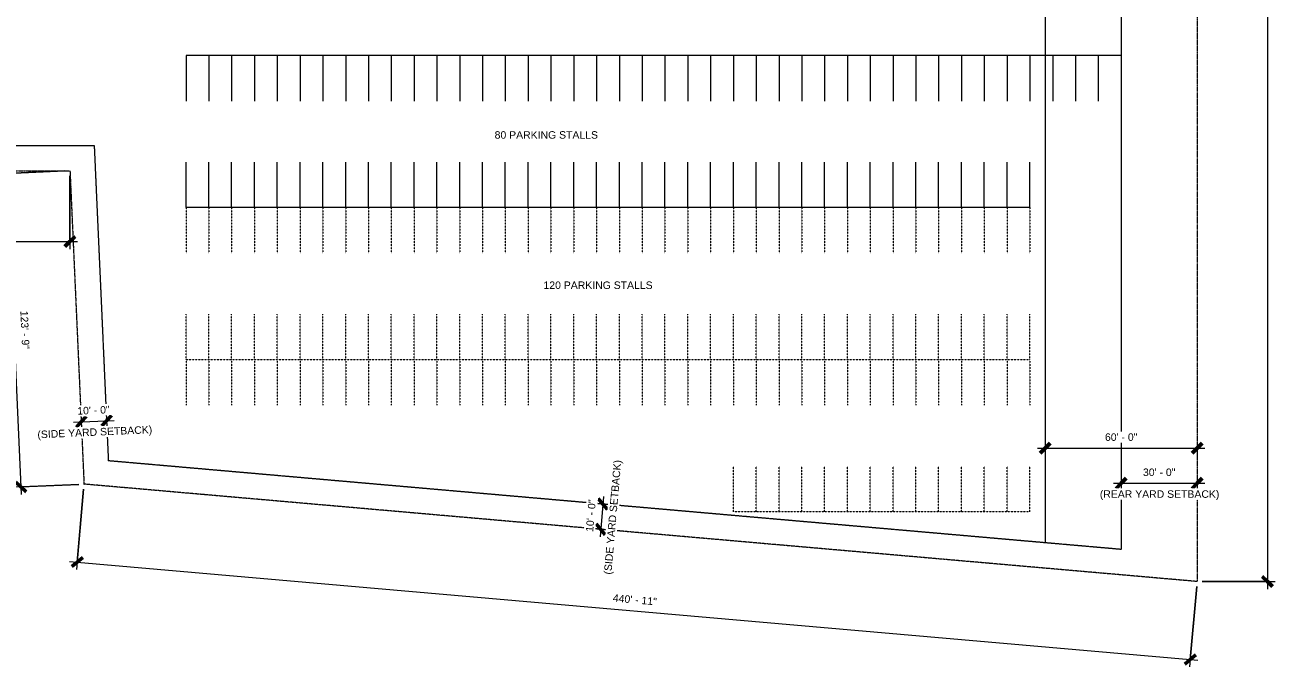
# Model space of a CAD drawing. Header units: inches. Extents: x 15868 to 47478, y -26121 to 7059.
# Drawn here: x 41558 to 47478, y -26121 to -23081 of the extents above; entities that cross this region are included whole.
import ezdxf

# ---------------------------------------------------------------- set-up
doc = ezdxf.new("R2010")
doc.units = ezdxf.units.IN
doc.header["$MEASUREMENT"] = 0
for name, pattern in [('Center', [1.25, 0.25, -0.1875, 0.625, -0.1875]), ('Dash 1_16_', [0.125, 0.0625, -0.0625]), ('Hidden', [0.28125, 0.1875, -0.09375])]:
    doc.linetypes.add(name, pattern=pattern)
for name, color, linetype, lineweight in [('A-ANNO-DIMS', 211, 'Continuous', 9), ('A-ANNO-DIMS-384', 211, 'Continuous', 9), ('A-DETL', 90, 'Continuous', 9), ('G-ANNO-TEXT', 231, 'Continuous', 9), ('L-SITE', 91, 'Continuous', 9)]:
    doc.layers.add(name, color=color, linetype=linetype, lineweight=lineweight)
doc.styles.add('Arial', font='arial.ttf', dxfattribs={"height": 35.407186})
doc.dimstyles.new('Linear_-_3_32__Arial', dxfattribs={"dimscale": 12, "dimtxt": 36, "dimasz": 4, "dimexe": 3, "dimexo": 2, "dimgap": 2, "dimtad": 1, "dimdec": 0, "dimzin": 1, "dimdsep": 46, "dimlunit": 4, "dimtxsty": 'Arial', "dimblk1": 'OBLIQUE', "dimblk2": 'OBLIQUE', "dimsah": 1, "dimcen": 0.09, "dimdle": 3, "dimazin": 0, "dimtfac": 1, "dimtdec": 4, "dimtix": 1, "dimtmove": 0, "dimatfit": 3, "dimfxl": 1, "dimtvp": 1, "dimtfill": 1, "dimfrac": 2, "dimtolj": 1, "dimtzin": 0, "dimarcsym": 2})

# ---------------------------------------------------------------- blocks, each defined once
blk = doc.blocks.new('Parking_Stall_Multiple - Parking_Stall_Multiple-318400-Level 1')
at = {"layer": 'L-SITE'}
for p, q in [((0, 0), (0, -108)), ((0, 0), (216, 0)), ((0, -108), (0, -216)), ((0, -108), (216, -108)), ((0, -108), (216, -108)), ((0, -216), (0, -324)), ((0, -216), (216, -216)), ((0, -216), (216, -216)), ((0, -324), (0, -432)), ((0, -324), (216, -324)), ((0, -324), (216, -324)), ((0, -432), (0, -540)), ((0, -432), (216, -432)), ((0, -432), (216, -432)), ((0, -540), (0, -648)), ((0, -540), (216, -540)), ((0, -540), (216, -540)), ((0, -648), (0, -756)), ((0, -648), (216, -648)), ((0, -648), (216, -648)), ((0, -756), (0, -864)), ((0, -756), (216, -756)), ((0, -756), (216, -756)), ((0, -864), (0, -972)), ((0, -864), (216, -864)), ((0, -864), (216, -864)), ((0, -972), (0, -1080)), ((0, -972), (216, -972)), ((0, -972), (216, -972)), ((0, -1080), (0, -1188)), ((0, -1080), (216, -1080)), ((0, -1080), (216, -1080)), ((0, -1188), (0, -1296)), ((0, -1188), (216, -1188)), ((0, -1188), (216, -1188)), ((0, -1296), (0, -1404)), ((0, -1296), (216, -1296)), ((0, -1296), (216, -1296)), ((0, -1404), (0, -1512)), ((0, -1404), (216, -1404)), ((0, -1404), (216, -1404)), ((0, -1512), (0, -1620)), ((0, -1512), (216, -1512)), ((0, -1512), (216, -1512)), ((0, -1620), (0, -1728)), ((0, -1620), (216, -1620)), ((0, -1620), (216, -1620)), ((0, -1728), (0, -1836)), ((0, -1728), (216, -1728)), ((0, -1728), (216, -1728)), ((0, -1836), (0, -1944)), ((0, -1836), (216, -1836)), ((0, -1836), (216, -1836)), ((0, -1944), (0, -2052)), ((0, -1944), (216, -1944)), ((0, -1944), (216, -1944)), ((0, -2052), (0, -2160)), ((0, -2052), (216, -2052)), ((0, -2052), (216, -2052)), ((0, -2160), (0, -2268)), ((0, -2160), (216, -2160)), ((0, -2160), (216, -2160)), ((0, -2268), (0, -2376)), ((0, -2268), (216, -2268)), ((0, -2268), (216, -2268)), ((0, -2376), (0, -2484)), ((0, -2376), (216, -2376)), ((0, -2376), (216, -2376)), ((0, -2484), (0, -2592)), ((0, -2484), (216, -2484)), ((0, -2484), (216, -2484)), ((0, -2592), (0, -2700)), ((0, -2592), (216, -2592)), ((0, -2592), (216, -2592)), ((0, -2700), (0, -2808)), ((0, -2700), (216, -2700)), ((0, -2700), (216, -2700)), ((0, -2808), (0, -2916)), ((0, -2808), (216, -2808)), ((0, -2808), (216, -2808)), ((0, -2916), (0, -3024)), ((0, -2916), (216, -2916)), ((0, -2916), (216, -2916)), ((0, -3024), (0, -3132)), ((0, -3024), (216, -3024)), ((0, -3024), (216, -3024)), ((0, -3132), (0, -3240)), ((0, -3132), (216, -3132)), ((0, -3132), (216, -3132)), ((0, -3240), (0, -3348)), ((0, -3240), (216, -3240)), ((0, -3240), (216, -3240)), ((0, -3348), (0, -3456)), ((0, -3348), (216, -3348)), ((0, -3348), (216, -3348)), ((0, -3456), (0, -3564)), ((0, -3456), (216, -3456)), ((0, -3456), (216, -3456)), ((0, -3564), (0, -3672)), ((0, -3564), (216, -3564)), ((0, -3564), (216, -3564)), ((0, -3672), (0, -3780)), ((0, -3672), (216, -3672)), ((0, -3672), (216, -3672)), ((0, -3780), (0, -3888)), ((0, -3780), (216, -3780)), ((0, -3780), (216, -3780)), ((0, -3888), (0, -3996)), ((0, -3888), (216, -3888)), ((0, -3888), (216, -3888)), ((0, -3996), (0, -4104)), ((0, -3996), (216, -3996)), ((0, -3996), (216, -3996)), ((0, -4104), (0, -4212)), ((0, -4104), (216, -4104)), ((0, -4104), (216, -4104)), ((0, -4212), (0, -4320)), ((0, -4212), (216, -4212)), ((0, -4212), (216, -4212)), ((0, -4320), (0, -4428)), ((0, -4320), (216, -4320)), ((0, -4320), (216, -4320)), ((0, -4428), (216, -4428))]:
    blk.add_line(p, q, dxfattribs=at)
blk = doc.blocks.new('Parking_Stall_Multiple - Parking_Stall_Multiple-318974-Level 1')
at = {"layer": 'L-SITE'}
for p, q in [((0, 3888), (0, 3996)), ((0, 3996), (216, 3996)), ((0, 3888), (216, 3888)), ((0, 3780), (0, 3888)), ((0, 3888), (216, 3888)), ((0, 3780), (216, 3780)), ((0, 3672), (0, 3780)), ((0, 3780), (216, 3780)), ((0, 3672), (216, 3672)), ((0, 3564), (0, 3672)), ((0, 3672), (216, 3672)), ((0, 3564), (216, 3564)), ((0, 3456), (0, 3564)), ((0, 3564), (216, 3564)), ((0, 3456), (216, 3456)), ((0, 3348), (0, 3456)), ((0, 3456), (216, 3456)), ((0, 3348), (216, 3348)), ((0, 3240), (0, 3348)), ((0, 3348), (216, 3348)), ((0, 3240), (216, 3240)), ((0, 3132), (0, 3240)), ((0, 3240), (216, 3240)), ((0, 3132), (216, 3132)), ((0, 3024), (0, 3132)), ((0, 3132), (216, 3132)), ((0, 3024), (216, 3024)), ((0, 2916), (0, 3024)), ((0, 3024), (216, 3024)), ((0, 2916), (216, 2916)), ((0, 2808), (0, 2916)), ((0, 2916), (216, 2916)), ((0, 2808), (216, 2808)), ((0, 2700), (0, 2808)), ((0, 2808), (216, 2808)), ((0, 2700), (216, 2700)), ((0, 2592), (0, 2700)), ((0, 2700), (216, 2700)), ((0, 2592), (216, 2592)), ((0, 2484), (0, 2592)), ((0, 2592), (216, 2592)), ((0, 2484), (216, 2484)), ((0, 2376), (0, 2484)), ((0, 2484), (216, 2484)), ((0, 2376), (216, 2376)), ((0, 2268), (0, 2376)), ((0, 2376), (216, 2376)), ((0, 2268), (216, 2268)), ((0, 2160), (0, 2268)), ((0, 2268), (216, 2268)), ((0, 2160), (216, 2160)), ((0, 2052), (0, 2160)), ((0, 2160), (216, 2160)), ((0, 2052), (216, 2052)), ((0, 1944), (0, 2052)), ((0, 2052), (216, 2052)), ((0, 1944), (216, 1944)), ((0, 1836), (0, 1944)), ((0, 1944), (216, 1944)), ((0, 1836), (216, 1836)), ((0, 1728), (0, 1836)), ((0, 1836), (216, 1836)), ((0, 1728), (216, 1728)), ((0, 1620), (0, 1728)), ((0, 1728), (216, 1728)), ((0, 1620), (216, 1620)), ((0, 1512), (0, 1620)), ((0, 1620), (216, 1620)), ((0, 1512), (216, 1512)), ((0, 1404), (0, 1512)), ((0, 1512), (216, 1512)), ((0, 1404), (216, 1404)), ((0, 1296), (0, 1404)), ((0, 1404), (216, 1404)), ((0, 1296), (216, 1296)), ((0, 1188), (0, 1296)), ((0, 1296), (216, 1296)), ((0, 1188), (216, 1188)), ((0, 1080), (0, 1188)), ((0, 1188), (216, 1188)), ((0, 1080), (216, 1080)), ((0, 972), (0, 1080)), ((0, 1080), (216, 1080)), ((0, 972), (216, 972)), ((0, 864), (0, 972)), ((0, 972), (216, 972)), ((0, 864), (216, 864)), ((0, 756), (0, 864)), ((0, 864), (216, 864)), ((0, 756), (216, 756)), ((0, 648), (0, 756)), ((0, 756), (216, 756)), ((0, 648), (216, 648)), ((0, 540), (0, 648)), ((0, 648), (216, 648)), ((0, 540), (216, 540)), ((0, 432), (0, 540)), ((0, 540), (216, 540)), ((0, 432), (216, 432)), ((0, 324), (0, 432)), ((0, 432), (216, 432)), ((0, 324), (216, 324)), ((0, 216), (0, 324)), ((0, 324), (216, 324)), ((0, 216), (216, 216)), ((0, 108), (0, 216)), ((0, 216), (216, 216)), ((0, 108), (216, 108)), ((0, 0), (0, 108)), ((0, 108), (216, 108)), ((0, 0), (216, 0))]:
    blk.add_line(p, q, dxfattribs=at)
blk = doc.blocks.new('Parking_Stall_Multiple - Parking_Stall_Multiple-319124-Level 1')
at = {"layer": 'L-SITE', "linetype": 'Dash 1_16_'}
for p, q in [((0, 0), (0, -108)), ((0, 0), (216, 0)), ((0, -108), (0, -216)), ((0, -108), (216, -108)), ((0, -108), (216, -108)), ((0, -216), (0, -324)), ((0, -216), (216, -216)), ((0, -216), (216, -216)), ((0, -324), (0, -432)), ((0, -324), (216, -324)), ((0, -324), (216, -324)), ((0, -432), (0, -540)), ((0, -432), (216, -432)), ((0, -432), (216, -432)), ((0, -540), (0, -648)), ((0, -540), (216, -540)), ((0, -540), (216, -540)), ((0, -648), (0, -756)), ((0, -648), (216, -648)), ((0, -648), (216, -648)), ((0, -756), (0, -864)), ((0, -756), (216, -756)), ((0, -756), (216, -756)), ((0, -864), (0, -972)), ((0, -864), (216, -864)), ((0, -864), (216, -864)), ((0, -972), (0, -1080)), ((0, -972), (216, -972)), ((0, -972), (216, -972)), ((0, -1080), (0, -1188)), ((0, -1080), (216, -1080)), ((0, -1080), (216, -1080)), ((0, -1188), (0, -1296)), ((0, -1188), (216, -1188)), ((0, -1188), (216, -1188)), ((0, -1296), (0, -1404)), ((0, -1296), (216, -1296)), ((0, -1296), (216, -1296)), ((0, -1404), (0, -1512)), ((0, -1404), (216, -1404)), ((0, -1404), (216, -1404)), ((0, -1512), (0, -1620)), ((0, -1512), (216, -1512)), ((0, -1512), (216, -1512)), ((0, -1620), (0, -1728)), ((0, -1620), (216, -1620)), ((0, -1620), (216, -1620)), ((0, -1728), (0, -1836)), ((0, -1728), (216, -1728)), ((0, -1728), (216, -1728)), ((0, -1836), (0, -1944)), ((0, -1836), (216, -1836)), ((0, -1836), (216, -1836)), ((0, -1944), (0, -2052)), ((0, -1944), (216, -1944)), ((0, -1944), (216, -1944)), ((0, -2052), (0, -2160)), ((0, -2052), (216, -2052)), ((0, -2052), (216, -2052)), ((0, -2160), (0, -2268)), ((0, -2160), (216, -2160)), ((0, -2160), (216, -2160)), ((0, -2268), (0, -2376)), ((0, -2268), (216, -2268)), ((0, -2268), (216, -2268)), ((0, -2376), (0, -2484)), ((0, -2376), (216, -2376)), ((0, -2376), (216, -2376)), ((0, -2484), (0, -2592)), ((0, -2484), (216, -2484)), ((0, -2484), (216, -2484)), ((0, -2592), (0, -2700)), ((0, -2592), (216, -2592)), ((0, -2592), (216, -2592)), ((0, -2700), (0, -2808)), ((0, -2700), (216, -2700)), ((0, -2700), (216, -2700)), ((0, -2808), (0, -2916)), ((0, -2808), (216, -2808)), ((0, -2808), (216, -2808)), ((0, -2916), (0, -3024)), ((0, -2916), (216, -2916)), ((0, -2916), (216, -2916)), ((0, -3024), (0, -3132)), ((0, -3024), (216, -3024)), ((0, -3024), (216, -3024)), ((0, -3132), (0, -3240)), ((0, -3132), (216, -3132)), ((0, -3132), (216, -3132)), ((0, -3240), (0, -3348)), ((0, -3240), (216, -3240)), ((0, -3240), (216, -3240)), ((0, -3348), (0, -3456)), ((0, -3348), (216, -3348)), ((0, -3348), (216, -3348)), ((0, -3456), (0, -3564)), ((0, -3456), (216, -3456)), ((0, -3456), (216, -3456)), ((0, -3564), (0, -3672)), ((0, -3564), (216, -3564)), ((0, -3564), (216, -3564)), ((0, -3672), (0, -3780)), ((0, -3672), (216, -3672)), ((0, -3672), (216, -3672)), ((0, -3780), (0, -3888)), ((0, -3780), (216, -3780)), ((0, -3780), (216, -3780)), ((0, -3888), (0, -3996)), ((0, -3888), (216, -3888)), ((0, -3888), (216, -3888)), ((0, -3996), (216, -3996))]:
    blk.add_line(p, q, dxfattribs=at)
blk = doc.blocks.new('Parking_Stall_Multiple - Parking_Stall_Multiple-V3-Level 1')
at = {"layer": 'L-SITE', "linetype": 'Dash 1_16_'}
for p, q in [((0, 3888), (0, 3996)), ((0, 3996), (216, 3996)), ((0, 3888), (216, 3888)), ((0, 3780), (0, 3888)), ((0, 3888), (216, 3888)), ((0, 3780), (216, 3780)), ((0, 3672), (0, 3780)), ((0, 3780), (216, 3780)), ((0, 3672), (216, 3672)), ((0, 3564), (0, 3672)), ((0, 3672), (216, 3672)), ((0, 3564), (216, 3564)), ((0, 3456), (0, 3564)), ((0, 3564), (216, 3564)), ((0, 3456), (216, 3456)), ((0, 3348), (0, 3456)), ((0, 3456), (216, 3456)), ((0, 3348), (216, 3348)), ((0, 3240), (0, 3348)), ((0, 3348), (216, 3348)), ((0, 3240), (216, 3240)), ((0, 3132), (0, 3240)), ((0, 3240), (216, 3240)), ((0, 3132), (216, 3132)), ((0, 3024), (0, 3132)), ((0, 3132), (216, 3132)), ((0, 3024), (216, 3024)), ((0, 2916), (0, 3024)), ((0, 3024), (216, 3024)), ((0, 2916), (216, 2916)), ((0, 2808), (0, 2916)), ((0, 2916), (216, 2916)), ((0, 2808), (216, 2808)), ((0, 2700), (0, 2808)), ((0, 2808), (216, 2808)), ((0, 2700), (216, 2700)), ((0, 2592), (0, 2700)), ((0, 2700), (216, 2700)), ((0, 2592), (216, 2592)), ((0, 2484), (0, 2592)), ((0, 2592), (216, 2592)), ((0, 2484), (216, 2484)), ((0, 2376), (0, 2484)), ((0, 2484), (216, 2484)), ((0, 2376), (216, 2376)), ((0, 2268), (0, 2376)), ((0, 2376), (216, 2376)), ((0, 2268), (216, 2268)), ((0, 2160), (0, 2268)), ((0, 2268), (216, 2268)), ((0, 2160), (216, 2160)), ((0, 2052), (0, 2160)), ((0, 2160), (216, 2160)), ((0, 2052), (216, 2052)), ((0, 1944), (0, 2052)), ((0, 2052), (216, 2052)), ((0, 1944), (216, 1944)), ((0, 1836), (0, 1944)), ((0, 1944), (216, 1944)), ((0, 1836), (216, 1836)), ((0, 1728), (0, 1836)), ((0, 1836), (216, 1836)), ((0, 1728), (216, 1728)), ((0, 1620), (0, 1728)), ((0, 1728), (216, 1728)), ((0, 1620), (216, 1620)), ((0, 1512), (0, 1620)), ((0, 1620), (216, 1620)), ((0, 1512), (216, 1512)), ((0, 1404), (0, 1512)), ((0, 1512), (216, 1512)), ((0, 1404), (216, 1404)), ((0, 1296), (0, 1404)), ((0, 1404), (216, 1404)), ((0, 1296), (216, 1296)), ((0, 1188), (0, 1296)), ((0, 1296), (216, 1296)), ((0, 1188), (216, 1188)), ((0, 1080), (0, 1188)), ((0, 1188), (216, 1188)), ((0, 1080), (216, 1080)), ((0, 972), (0, 1080)), ((0, 1080), (216, 1080)), ((0, 972), (216, 972)), ((0, 864), (0, 972)), ((0, 972), (216, 972)), ((0, 864), (216, 864)), ((0, 756), (0, 864)), ((0, 864), (216, 864)), ((0, 756), (216, 756)), ((0, 648), (0, 756)), ((0, 756), (216, 756)), ((0, 648), (216, 648)), ((0, 540), (0, 648)), ((0, 648), (216, 648)), ((0, 540), (216, 540)), ((0, 432), (0, 540)), ((0, 540), (216, 540)), ((0, 432), (216, 432)), ((0, 324), (0, 432)), ((0, 432), (216, 432)), ((0, 324), (216, 324)), ((0, 216), (0, 324)), ((0, 324), (216, 324)), ((0, 216), (216, 216)), ((0, 108), (0, 216)), ((0, 216), (216, 216)), ((0, 108), (216, 108)), ((0, 0), (0, 108)), ((0, 108), (216, 108)), ((0, 0), (216, 0))]:
    blk.add_line(p, q, dxfattribs=at)
blk = doc.blocks.new('Parking_Stall_Multiple - Parking_Stall_Multiple-324911-Level 1')
at = {"layer": 'L-SITE', "linetype": 'Dash 1_16_'}
for p, q in [((0, 1296), (0, 1404)), ((0, 1404), (216, 1404)), ((0, 1296), (216, 1296)), ((0, 1188), (0, 1296)), ((0, 1296), (216, 1296)), ((0, 1188), (216, 1188)), ((0, 1080), (0, 1188)), ((0, 1188), (216, 1188)), ((0, 1080), (216, 1080)), ((0, 972), (0, 1080)), ((0, 1080), (216, 1080)), ((0, 972), (216, 972)), ((0, 864), (0, 972)), ((0, 972), (216, 972)), ((0, 864), (216, 864)), ((0, 756), (0, 864)), ((0, 864), (216, 864)), ((0, 756), (216, 756)), ((0, 648), (0, 756)), ((0, 756), (216, 756)), ((0, 648), (216, 648)), ((0, 540), (0, 648)), ((0, 648), (216, 648)), ((0, 540), (216, 540)), ((0, 432), (0, 540)), ((0, 540), (216, 540)), ((0, 432), (216, 432)), ((0, 324), (0, 432)), ((0, 432), (216, 432)), ((0, 324), (216, 324)), ((0, 216), (0, 324)), ((0, 324), (216, 324)), ((0, 216), (216, 216)), ((0, 108), (0, 216)), ((0, 216), (216, 216)), ((0, 108), (216, 108)), ((0, 0), (0, 108)), ((0, 108), (216, 108)), ((0, 0), (216, 0))]:
    blk.add_line(p, q, dxfattribs=at)
blk = doc.blocks.new('DIMBLOCK11-Level 1')
at = {"layer": 'A-ANNO-DIMS-384'}
for p, q in [((47133, -19470.1), (47477.8, -19470.1)), ((47441.8, -19470.1), (47133, -19470.1)), ((47441.8, -19434.1), (47441.8, -25752.4)), ((47133, -25716.4), (47477.8, -25716.4)), ((47441.8, -25716.4), (47133, -25716.4))]:
    blk.add_line(p, q, dxfattribs=at)
at = {"layer": 'A-ANNO-DIMS-384', "lineweight": 50}
for p, q in [((47441.8, -19470.1), (47417.8, -19446.1)), ((47441.8, -19470.1), (47465.8, -19494.1)), ((47441.8, -25716.4), (47417.8, -25692.4)), ((47441.8, -25716.4), (47465.8, -25740.4))]:
    blk.add_line(p, q, dxfattribs=at)
at = {"layer": 'A-ANNO-DIMS-384', "color": 0, "insert": (47371.9, -22683.2), "char_height": 35.41, "width": 216, "attachment_point": 1, "rotation": 90, "line_spacing_factor": 0.938532, "style": 'Arial', "bg_fill": 3, "box_fill_scale": 1.25, "bg_fill_color": 0, "bg_fill_transparency": 0}
blk.add_mtext('520\' - 6"', dxfattribs=at)
blk = doc.blocks.new('_Oblique')
at = {"color": 0, "linetype": 'ByBlock', "lineweight": -2}
blk.add_line((-0.5, -0.5), (0.5, 0.5), dxfattribs=at)
blk = doc.blocks.new('DIMBLOCK12-Level 1')
at = {"layer": 'A-ANNO-DIMS-384'}
for p, q in [((41835.8, -25279.2), (41802.4, -25659.9)), ((41805.6, -25624.1), (41835.8, -25279.2)), ((41769.7, -25620.9), (47112.6, -26088.4)), ((47106.9, -25740.3), (47073.6, -26121.1)), ((47076.7, -26085.2), (47106.9, -25740.3))]:
    blk.add_line(p, q, dxfattribs=at)
at = {"layer": 'A-ANNO-DIMS-384', "lineweight": 50}
for p, q in [((41805.6, -25624.1), (41779.6, -25645.9)), ((41805.6, -25624.1), (41831.6, -25602.2)), ((47076.7, -26085.2), (47050.7, -26107)), ((47076.7, -26085.2), (47102.7, -26063.4))]:
    blk.add_line(p, q, dxfattribs=at)
at = {"layer": 'A-ANNO-DIMS-384', "color": 0, "insert": (44344.1, -25775.9), "char_height": 35.41, "width": 248.566, "attachment_point": 1, "rotation": 355, "line_spacing_factor": 0.938532, "style": 'Arial', "bg_fill": 3, "box_fill_scale": 1.25, "bg_fill_color": 0, "bg_fill_transparency": 0}
blk.add_mtext('440\' - 11"', dxfattribs=at)
blk = doc.blocks.new('DIMBLOCK16-Level 1')
at = {"layer": 'A-ANNO-DIMS-384'}
for p, q in [((39068.4, -23795.3), (39068.4, -24142.7)), ((39068.4, -24106.7), (39068.4, -23795.3)), ((41771.3, -23795.3), (41771.3, -24142.7)), ((41771.3, -24106.7), (41771.3, -23795.3)), ((39032.4, -24106.7), (41807.3, -24106.7))]:
    blk.add_line(p, q, dxfattribs=at)
at = {"layer": 'A-ANNO-DIMS-384', "lineweight": 50}
for p, q in [((39068.4, -24106.7), (39092.4, -24082.7)), ((41771.3, -24106.7), (41795.3, -24082.7)), ((39068.4, -24106.7), (39044.4, -24130.7)), ((41771.3, -24106.7), (41747.3, -24130.7))]:
    blk.add_line(p, q, dxfattribs=at)
at = {"layer": 'A-ANNO-DIMS-384', "color": 0, "insert": (40329.8, -24036.7), "char_height": 35.41, "width": 216, "attachment_point": 1, "line_spacing_factor": 0.938532, "style": 'Arial', "bg_fill": 3, "box_fill_scale": 1.25, "bg_fill_color": 0, "bg_fill_transparency": 0}
blk.add_mtext('225\' - 3"', dxfattribs=at)
blk = doc.blocks.new('DIMBLOCK17-Level 1')
at = {"layer": 'A-ANNO-DIMS-384'}
for p, q in [((41747.3, -23772.4), (41436.7, -23786.3)), ((41471, -23748.8), (41540.8, -25304.6)), ((41472.7, -23784.7), (41747.3, -23772.4)), ((41813.9, -25256.3), (41503.3, -25270.3)), ((41539.2, -25268.6), (41813.9, -25256.3))]:
    blk.add_line(p, q, dxfattribs=at)
at = {"layer": 'A-ANNO-DIMS-384', "lineweight": 50}
for p, q in [((41472.7, -23784.7), (41447.6, -23761.8)), ((41472.7, -23784.7), (41497.7, -23807.6)), ((41539.2, -25268.6), (41514.2, -25245.7)), ((41539.2, -25268.6), (41564.3, -25291.5))]:
    blk.add_line(p, q, dxfattribs=at)
at = {"layer": 'A-ANNO-DIMS-384', "color": 0, "insert": (41571.8, -24433.6), "char_height": 35.41, "width": 216, "attachment_point": 1, "rotation": 272.56882, "line_spacing_factor": 0.938532, "style": 'Arial', "bg_fill": 3, "box_fill_scale": 1.25, "bg_fill_color": 0, "bg_fill_transparency": 0}
blk.add_mtext('123\' - 9"', dxfattribs=at)
blk = doc.blocks.new('DIMBLOCK25-Level 1')
at = {"layer": 'A-ANNO-DIMS-384', "lineweight": 50}
for p, q in [((44295.1, -25349.8), (44273.2, -25323.8)), ((44295.1, -25349.8), (44316.9, -25375.8)), ((44284.6, -25469.3), (44262.8, -25443.3)), ((44284.6, -25469.3), (44306.4, -25495.3))]:
    blk.add_line(p, q, dxfattribs=at)
at = {"layer": 'A-ANNO-DIMS-384'}
for p, q in [((44298.2, -25313.9), (44281.5, -25505.2)), ((44305, -25350.6), (44259.2, -25346.6)), ((44295.1, -25349.8), (44305, -25350.6)), ((44294.5, -25470.2), (44248.7, -25466.2)), ((44284.6, -25469.3), (44294.5, -25470.2))]:
    blk.add_line(p, q, dxfattribs=at)
at = {"layer": 'A-ANNO-DIMS-384', "color": 0, "insert": (44299.6, -25681.4), "char_height": 35.407, "width": 648, "attachment_point": 1, "rotation": 85, "line_spacing_factor": 0.938532, "style": 'Arial', "bg_fill": 3, "box_fill_scale": 1.25, "bg_fill_color": 0, "bg_fill_transparency": 0}
blk.add_mtext('(SIDE YARD SETBACK)', dxfattribs=at)
at = {"layer": 'A-ANNO-DIMS-384', "color": 0, "insert": (44213.5, -25479.6), "char_height": 35.41, "width": 183.434, "attachment_point": 1, "rotation": 85, "line_spacing_factor": 0.938532, "style": 'Arial', "bg_fill": 3, "box_fill_scale": 1.25, "bg_fill_color": 0, "bg_fill_transparency": 0}
blk.add_mtext('10\' - 0"', dxfattribs=at)
blk = doc.blocks.new('DIMBLOCK26-Level 1')
at = {"layer": 'A-ANNO-DIMS-384'}
for p, q in [((46713, -25251.2), (47145, -25251.2)), ((46749, -25241.2), (46749, -25287.2)), ((46749, -25251.2), (46749, -25241.2)), ((47109, -25241.2), (47109, -25287.2)), ((47109, -25251.2), (47109, -25241.2))]:
    blk.add_line(p, q, dxfattribs=at)
at = {"layer": 'A-ANNO-DIMS-384', "lineweight": 50}
for p, q in [((46749, -25251.2), (46725, -25275.2)), ((46749, -25251.2), (46773, -25227.2)), ((47109, -25251.2), (47085, -25275.2)), ((47109, -25251.2), (47133, -25227.2))]:
    blk.add_line(p, q, dxfattribs=at)
at = {"layer": 'A-ANNO-DIMS-384', "color": 0, "attachment_point": 1, "line_spacing_factor": 0.938532, "style": 'Arial', "bg_fill": 3, "box_fill_scale": 1.25, "bg_fill_color": 0, "bg_fill_transparency": 0}
for s, insert, char_height, width in [('30\' - 0"', (46852.6, -25181.2), 35.41, 183.434), ('(REAR YARD SETBACK)', (46648.2, -25284.6), 35.407, 673.92)]:
    blk.add_mtext(s, dxfattribs=dict(at, insert=insert, char_height=char_height, width=width))
blk = doc.blocks.new('DIMBLOCK27-Level 1')
at = {"layer": 'A-ANNO-DIMS-384'}
for p, q in [((46353, -25084.8), (47145, -25084.8)), ((46389, -25074.9), (46389, -25120.8)), ((46389, -25084.8), (46389, -25074.9)), ((47109, -25074.9), (47109, -25120.8)), ((47109, -25084.8), (47109, -25074.9))]:
    blk.add_line(p, q, dxfattribs=at)
at = {"layer": 'A-ANNO-DIMS-384', "lineweight": 50}
for p, q in [((46389, -25084.8), (46365, -25108.8)), ((46389, -25084.8), (46413, -25060.8)), ((47109, -25084.8), (47085, -25108.8)), ((47109, -25084.8), (47133, -25060.8))]:
    blk.add_line(p, q, dxfattribs=at)
at = {"layer": 'A-ANNO-DIMS-384', "color": 0, "insert": (46672.6, -25014.9), "char_height": 35.41, "width": 183.434, "attachment_point": 1, "line_spacing_factor": 0.938532, "style": 'Arial', "bg_fill": 3, "box_fill_scale": 1.25, "bg_fill_color": 0, "bg_fill_transparency": 0}
blk.add_mtext('60\' - 0"', dxfattribs=at)
blk = doc.blocks.new('DIMBLOCK28-Level 1')
at = {"layer": 'A-ANNO-DIMS-384'}
for p, q in [((41788.6, -24961.8), (41980.5, -24953.2)), ((41824.2, -24950.3), (41826.2, -24996.2)), ((41824.6, -24960.2), (41824.2, -24950.3)), ((41944, -24944.9), (41946.1, -24990.8)), ((41944.5, -24954.8), (41944, -24944.9))]:
    blk.add_line(p, q, dxfattribs=at)
at = {"layer": 'A-ANNO-DIMS-384', "lineweight": 50}
for p, q in [((41824.6, -24960.2), (41801.7, -24985.3)), ((41824.6, -24960.2), (41847.5, -24935.2)), ((41944.5, -24954.8), (41921.6, -24979.9)), ((41944.5, -24954.8), (41967.4, -24929.8))]:
    blk.add_line(p, q, dxfattribs=at)
at = {"layer": 'A-ANNO-DIMS-384', "color": 0, "insert": (41616.3, -25003), "char_height": 35.407, "width": 648, "attachment_point": 1, "rotation": 2.56882, "line_spacing_factor": 0.938532, "style": 'Arial', "bg_fill": 3, "box_fill_scale": 1.25, "bg_fill_color": 0, "bg_fill_transparency": 0}
blk.add_mtext('(SIDE YARD SETBACK)', dxfattribs=at)
at = {"layer": 'A-ANNO-DIMS-384', "color": 0, "insert": (41805.1, -24891.1), "char_height": 35.41, "width": 183.434, "attachment_point": 1, "rotation": 2.56882, "line_spacing_factor": 0.938532, "style": 'Arial', "bg_fill": 3, "box_fill_scale": 1.25, "bg_fill_color": 0, "bg_fill_transparency": 0}
blk.add_mtext('10\' - 0"', dxfattribs=at)

msp = doc.modelspace()

# ---------------------------------------------------------------- linework, layer by layer
at = {"layer": 'A-DETL', "linetype": 'Center', "lineweight": 15}
for p, q in [((47109, -19470.1), (47109, -25716.4)), ((39068.4, -23771.3), (41771.3, -23771.3)), ((41771.3, -23771.3), (41837.8, -25255.2)), ((47109, -25716.4), (41837.8, -25255.2))]:
    msp.add_line(p, q, dxfattribs=at)
at = {"layer": 'A-DETL', "linetype": 'Hidden', "lineweight": 15}
for p, q in [((46749, -19710.1), (46749, -25564.5)), ((46389, -22916.1), (46389, -25533)), ((39488.4, -23651.3), (41886, -23651.3)), ((41886, -23651.3), (41953, -25144.9)), ((46749, -25564.5), (41953, -25144.9))]:
    msp.add_line(p, q, dxfattribs=at)

# ---------------------------------------------------------------- block references
at = {"layer": 'L-SITE'}
for name, p, rotation in [('Parking_Stall_Multiple - Parking_Stall_Multiple-318400-Level 1', (46749, -23226.1), 270.0000000000003), ('Parking_Stall_Multiple - Parking_Stall_Multiple-318974-Level 1', (46317, -23946.1), 89.99999999999972)]:
    msp.add_blockref(name, p, dxfattribs=dict(at, rotation=rotation))
at = {"layer": 'L-SITE', "linetype": 'Dash 1_16_'}
for name, p, rotation in [('Parking_Stall_Multiple - Parking_Stall_Multiple-319124-Level 1', (46317, -23946.1), 270.0000000000003), ('Parking_Stall_Multiple - Parking_Stall_Multiple-V3-Level 1', (46317, -24666.1), 89.99999999999972), ('Parking_Stall_Multiple - Parking_Stall_Multiple-319124-Level 1', (46317, -24666.1), 270.0000000000003), ('Parking_Stall_Multiple - Parking_Stall_Multiple-324911-Level 1', (46317, -25386.1), 89.99999999999972)]:
    msp.add_blockref(name, p, dxfattribs=dict(at, rotation=rotation))

# ---------------------------------------------------------------- texts
at = {"layer": 'G-ANNO-TEXT', "color": 7, "char_height": 35.407, "attachment_point": 2, "line_spacing_factor": 0.938532, "style": 'Arial', "bg_fill": 3, "box_fill_scale": 1.25, "bg_fill_color": 0, "bg_fill_transparency": 0}
for s, insert, width in [('80 PARKING STALLS', (44027.1, -23584.1), 582.768), ('120 PARKING STALLS', (44272.1, -24295.6), 615.6)]:
    msp.add_mtext(s, dxfattribs=dict(at, insert=insert, width=width))

# ---------------------------------------------------------------- next in the draw order: dimensions: what is measured, and where the dimension line sits
at = {"layer": 'A-ANNO-DIMS'}
dim = msp.add_linear_dim(base=(47441.8, -25716.4), p1=(47109, -19470.1), p2=(47109, -25716.4), angle=90, dimstyle='Linear_-_3_32__Arial', override={"dimpost": '<>', "dimfxl": 6246.36}, dxfattribs=at)
dim.commit()
dim.dimension.update_dxf_attribs({"geometry": 'DIMBLOCK11-Level 1', "text_midpoint": (47399.7, -22593.2)})
dim = msp.add_linear_dim(base=(41771.3, -24106.7), p1=(39068.4, -23771.3), p2=(41771.3, -23771.3), dimstyle='Linear_-_3_32__Arial', override={"dimpost": '<>', "dimfxl": 2702.88}, dxfattribs=at)
dim.commit()
dim.dimension.update_dxf_attribs({"geometry": 'DIMBLOCK16-Level 1', "text_midpoint": (40419.8, -24064.6)})

# ---------------------------------------------------------------- next in the draw order: dimensions: what is measured, and where the dimension line sits
dim = msp.add_linear_dim(base=(47109, -25084.8), p1=(46389, -25050.9), p2=(47109, -25050.9), dimstyle='Linear_-_3_32__Arial', override={"dimpost": '<>', "dimfxl": 720}, dxfattribs=at)
dim.commit()
dim.dimension.update_dxf_attribs({"geometry": 'DIMBLOCK27-Level 1', "text_midpoint": (46749, -25042.7)})
dim = msp.add_linear_dim(base=(47076.7, -26085.2), p1=(41837.8, -25255.2), p2=(47109, -25716.4), angle=355, dimstyle='Linear_-_3_32__Arial', override={"dimpost": '<>', "dimfxl": 5291.28}, dxfattribs=at)
dim.commit()
dim.dimension.update_dxf_attribs({"geometry": 'DIMBLOCK12-Level 1', "text_midpoint": (44444.8, -25812.7)})

# ---------------------------------------------------------------- next in the draw order: dimensions: what is measured, and where the dimension line sits
dim = msp.add_linear_dim(base=(41539.2, -25268.6), p1=(41771.3, -23771.3), p2=(41837.8, -25255.2), angle=272.56882, dimstyle='Linear_-_3_32__Arial', override={"dimpost": '<>', "dimfxl": 1485.407232}, dxfattribs=at)
dim.commit()
dim.dimension.update_dxf_attribs({"geometry": 'DIMBLOCK17-Level 1', "text_midpoint": (41548, -24524.8)})
dim = msp.add_linear_dim(base=(44284.6, -25469.3), p1=(44328.9, -25352.7), p2=(44318.4, -25472.3), angle=85, text='<>\\X(SIDE YARD SETBACK)', dimstyle='Linear_-_3_32__Arial', override={"dimpost": '<>', "dimfxl": 120}, dxfattribs=at)
dim.commit()
dim.dimension.update_dxf_attribs({"geometry": 'DIMBLOCK25-Level 1', "text_midpoint": (44289.8, -25409.5)})
dim = msp.add_linear_dim(base=(47109, -25251.2), p1=(46749, -25217.2), p2=(47109, -25217.2), text='<>\\X(REAR YARD SETBACK)', dimstyle='Linear_-_3_32__Arial', override={"dimpost": '<>', "dimfxl": 360}, dxfattribs=at)
dim.commit()
dim.dimension.update_dxf_attribs({"geometry": 'DIMBLOCK26-Level 1', "text_midpoint": (46929, -25251.2)})

# ---------------------------------------------------------------- next in the draw order: dimensions: what is measured, and where the dimension line sits
dim = msp.add_linear_dim(base=(41944.5, -24954.8), p1=(41823.1, -24926.3), p2=(41943, -24920.9), angle=2.56882, text='<>\\X(SIDE YARD SETBACK)', dimstyle='Linear_-_3_32__Arial', override={"dimpost": '<>', "dimfxl": 120}, dxfattribs=at)
dim.commit()
dim.dimension.update_dxf_attribs({"geometry": 'DIMBLOCK28-Level 1', "text_midpoint": (41884.5, -24957.5)})

doc.saveas('drawing.dxf')
